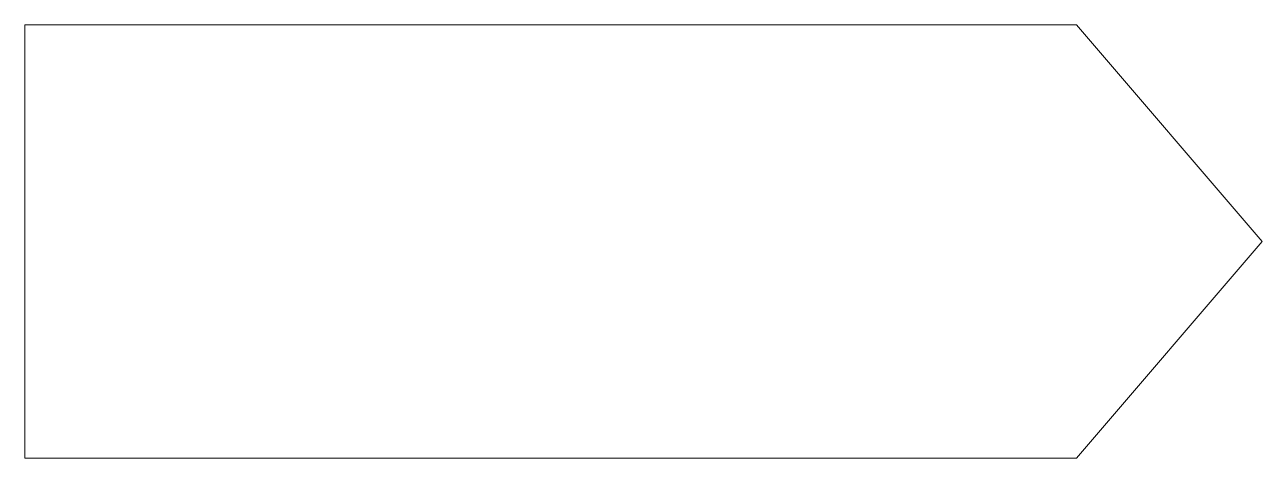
# Model space of a CAD drawing. Header units: inches. Extents: x -11.5 to 13.5, y -4.4 to 4.4.
import ezdxf

# ---------------------------------------------------------------- set-up
doc = ezdxf.new("R2010")
doc.units = ezdxf.units.IN
doc.header["$MEASUREMENT"] = 0
doc.layers.add('1', color=7, linetype='Continuous', lineweight=0)

msp = doc.modelspace()

# ---------------------------------------------------------------- linework, layer by layer
at = {"layer": '1', "color": 7, "linetype": 'Continuous'}
for p, q in [((-11.5, 4.375), (-11.5, -4.375)), ((-11.5, 4.375), (9.75, 4.375)), ((13.5, 0), (9.75, 4.375)), ((9.75, -4.375), (13.5, 0)), ((-11.5, -4.375), (9.75, -4.375))]:
    msp.add_line(p, q, dxfattribs=at)

doc.saveas('drawing.dxf')
